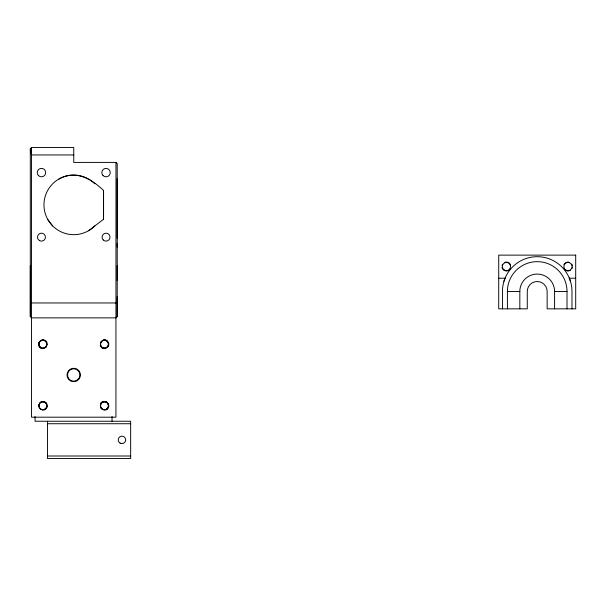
<?xml version="1.0" encoding="UTF-8"?>
<svg xmlns="http://www.w3.org/2000/svg" width="606" height="606" viewBox="0 0 606 606"><rect width="100%" height="100%" fill="white"/><g stroke="black" fill="none" stroke-linecap="round" stroke-linejoin="round"><path stroke-width="0.91" d="M117.216 296.751L117.216 316.62L115.973 317.862L31.504 317.862L30.3 316.62L30.3 265.708M88.658 230.681L103.558 219.243L103.558 190.496C91.294 178.634 75.288 169.672 58.858 179.065M117.216 280.608L117.216 265.708M117.216 247.089L117.216 243.362M117.216 238.113L117.216 178.8M503.942 281.366L505.093 278.154M30.3 304.204L31.542 302.962L115.973 302.962L117.216 304.204L117.216 163.65L115.973 162.408L73.758 162.408L73.758 147.508L31.542 147.508L30.3 148.75L30.3 316.62M30.3 148.962L31.542 147.766M30.3 149.591L31.542 148.508M30.3 150.599L31.542 149.69M30.3 151.901L31.542 151.235M30.3 153.416L31.542 153.03M31.542 154.954L73.758 154.954M498.715 278.215L505.268 278.215M569.148 278.215L575.7 278.215M507.411 308.84L507.411 291.456L519.827 291.456A17.385 17.385 0 0 1 537.211 274.079A17.385 17.385 0 0 1 554.588 291.456L554.588 308.84M554.588 291.456L567.011 291.456L567.011 308.84M47.465 423.723L130.654 423.723M47.465 456.007L130.654 456.007M47.95 219.773L52.684 225.94A29.8 29.8 0 0 0 94.831 225.94M569.329 278.154L570.481 281.366M571.973 308.84L571.973 291.456A34.769 34.769 0 0 0 537.211 256.694A34.769 34.769 0 0 0 502.442 291.456L502.442 308.84M519.827 291.456L519.827 308.84M117.216 305.447L117.216 316.62M115.973 162.408L115.935 417.193L31.504 417.193L31.542 147.508M112.034 416.542L112.034 421.246M103.558 190.496L103.558 219.243M47.465 421.246L47.465 458.492L130.654 458.492L130.654 421.246L35.05 421.246L35.05 416.542M507.411 291.456A29.8 29.8 0 0 1 537.211 261.656A29.8 29.8 0 0 1 567.011 291.456M572.359 267.541A4.469 4.469 0 0 1 572.079 268.375M570.382 270.329A4.469 4.469 0 0 1 569.595 270.723M568.754 270.95A4.469 4.469 0 0 1 567.004 270.905M566.178 270.624A4.469 4.469 0 0 1 564.754 269.617M564.216 268.928A4.469 4.469 0 0 1 563.822 268.14M563.921 264.724A4.469 4.469 0 0 1 565.625 262.762M566.405 262.368A4.469 4.469 0 0 1 568.996 262.186M571.784 264.171A4.469 4.469 0 0 1 572.405 265.799M510.494 268.375A4.469 4.469 0 0 1 509.487 269.791M508.798 270.329A4.469 4.469 0 0 1 508.01 270.723M507.169 270.95A4.469 4.469 0 0 1 505.419 270.905M504.593 270.624A4.469 4.469 0 0 1 502.632 268.928M502.238 268.14A4.469 4.469 0 0 1 502.01 267.291M502.056 265.549A4.469 4.469 0 0 1 502.336 264.724M504.821 262.368A4.469 4.469 0 0 1 508.245 262.466M509.002 262.898A4.469 4.469 0 0 1 510.593 264.951M100.376 404.71A4.098 4.098 0 0 1 105.399 401.808A4.098 4.098 0 0 1 108.292 406.831A4.098 4.098 0 0 1 103.278 409.724M102.285 409.315A4.098 4.098 0 0 1 100.785 407.815M108.512 404.172A4.469 4.469 0 0 1 108.413 407.596M107.982 408.353A4.469 4.469 0 0 1 105.929 409.944M100.687 403.179A4.469 4.469 0 0 1 101.959 401.983M102.74 401.589A4.469 4.469 0 0 1 103.588 401.361M105.33 401.407A4.469 4.469 0 0 1 106.164 401.687M106.921 402.126A4.469 4.469 0 0 1 107.58 402.695M47.101 406.762A4.469 4.469 0 0 1 44.336 409.944M41.147 401.589A4.469 4.469 0 0 1 41.996 401.361M43.738 401.407A4.469 4.469 0 0 1 44.571 401.687M45.329 402.126A4.469 4.469 0 0 1 46.92 404.172M41.685 401.808A4.098 4.098 0 0 1 46.806 406.3A4.098 4.098 0 0 1 40.693 409.315M38.784 406.831A4.098 4.098 0 0 1 38.784 404.71M39.844 402.869A4.098 4.098 0 0 1 40.693 402.217M108.512 342.587A4.469 4.469 0 0 1 108.413 346.011M105.08 348.586A4.469 4.469 0 0 1 104.209 348.655M102.505 348.261A4.469 4.469 0 0 1 101.747 347.829M100.551 346.564A4.469 4.469 0 0 1 100.157 345.776M103.588 339.777A4.469 4.469 0 0 1 105.33 339.822M106.164 340.102A4.469 4.469 0 0 1 106.921 340.534M104.338 340.087A4.098 4.098 0 0 1 108.429 344.185A4.098 4.098 0 0 1 104.338 348.283M103.278 348.139A4.098 4.098 0 0 1 102.285 347.73M101.437 347.079A4.098 4.098 0 0 1 100.376 345.246M100.376 343.125A4.098 4.098 0 0 1 101.437 341.284M102.285 340.633A4.098 4.098 0 0 1 103.278 340.224M42.753 340.087A4.098 4.098 0 0 1 43.814 348.139M41.693 348.139A4.098 4.098 0 0 1 41.693 340.224M46.397 346.768A4.469 4.469 0 0 1 45.821 347.435M40.92 348.261A4.469 4.469 0 0 1 38.966 346.564M38.39 343.185A4.469 4.469 0 0 1 38.67 342.36M42.003 339.777A4.469 4.469 0 0 1 43.746 339.822M44.579 340.102A4.469 4.469 0 0 1 45.336 340.534M45.995 341.11A4.469 4.469 0 0 1 46.927 342.587M52.684 225.94A29.8 29.8 0 0 1 52.684 183.8A29.8 29.8 0 0 1 94.831 183.8M575.7 255.126L498.715 255.126L498.715 308.84L527.273 308.84L527.273 291.456A9.931 9.931 0 0 1 537.211 281.525A9.931 9.931 0 0 1 547.142 291.456L547.142 308.84L575.7 308.84L575.7 255.126M565.951 270.094A4.098 4.098 0 0 0 572.102 266.549A4.098 4.098 0 0 0 565.951 262.996A4.098 4.098 0 0 0 565.951 270.094M504.366 270.094A4.098 4.098 0 0 0 510.517 266.549A4.098 4.098 0 0 0 504.366 262.996A4.098 4.098 0 0 0 504.366 270.094M102.528 409.209A3.977 3.977 0 0 0 108.489 405.77A3.977 3.977 0 0 0 102.528 402.323A3.977 3.977 0 0 0 102.528 409.209M70.614 380.348A6.211 6.211 0 0 0 79.931 374.978A6.211 6.211 0 0 0 70.614 369.599A6.211 6.211 0 0 0 70.614 380.348M102.528 347.624A3.977 3.977 0 0 0 108.489 344.185A3.977 3.977 0 0 0 102.528 340.739A3.977 3.977 0 0 0 102.528 347.624M40.943 347.624A3.977 3.977 0 0 0 46.904 344.185A3.977 3.977 0 0 0 40.943 340.739A3.977 3.977 0 0 0 40.943 347.624M40.943 409.209A3.977 3.977 0 0 0 46.904 405.77A3.977 3.977 0 0 0 40.943 402.323A3.977 3.977 0 0 0 40.943 409.209M102.467 409.315A4.098 4.098 0 0 0 108.61 405.77A4.098 4.098 0 0 0 102.467 402.217A4.098 4.098 0 0 0 102.467 409.315M40.882 409.315A4.098 4.098 0 0 0 47.026 405.77A4.098 4.098 0 0 0 40.882 402.217A4.098 4.098 0 0 0 40.882 409.315M40.299 347.321A4.098 4.098 0 0 0 46.965 344.89A4.098 4.098 0 0 0 41.519 340.337A4.098 4.098 0 0 0 40.299 347.321M101.823 347.276A4.098 4.098 0 0 0 108.535 344.965A4.098 4.098 0 0 0 103.179 340.307A4.098 4.098 0 0 0 101.823 347.276M70.364 380.78A6.704 6.704 0 0 0 80.424 374.978A6.704 6.704 0 0 0 70.364 369.168A6.704 6.704 0 0 0 70.364 380.78M39.488 240.597A3.977 3.977 0 0 0 45.45 237.151A3.977 3.977 0 0 0 39.488 233.711A3.977 3.977 0 0 0 39.488 240.597M103.232 239.961A3.977 3.977 0 0 0 109.875 238.181A3.977 3.977 0 0 0 105.012 233.318A3.977 3.977 0 0 0 103.232 239.961M38.489 175.573A4.219 4.219 0 0 0 45.556 173.68A4.219 4.219 0 0 0 40.382 168.513A4.219 4.219 0 0 0 38.489 175.573M103.058 175.573A4.219 4.219 0 0 0 110.118 173.68A4.219 4.219 0 0 0 104.944 168.513A4.219 4.219 0 0 0 103.058 175.573M120.102 443.092A3.727 3.727 0 0 0 125.692 439.865A3.727 3.727 0 0 0 120.102 436.638A3.727 3.727 0 0 0 120.102 443.092"/></g></svg>
